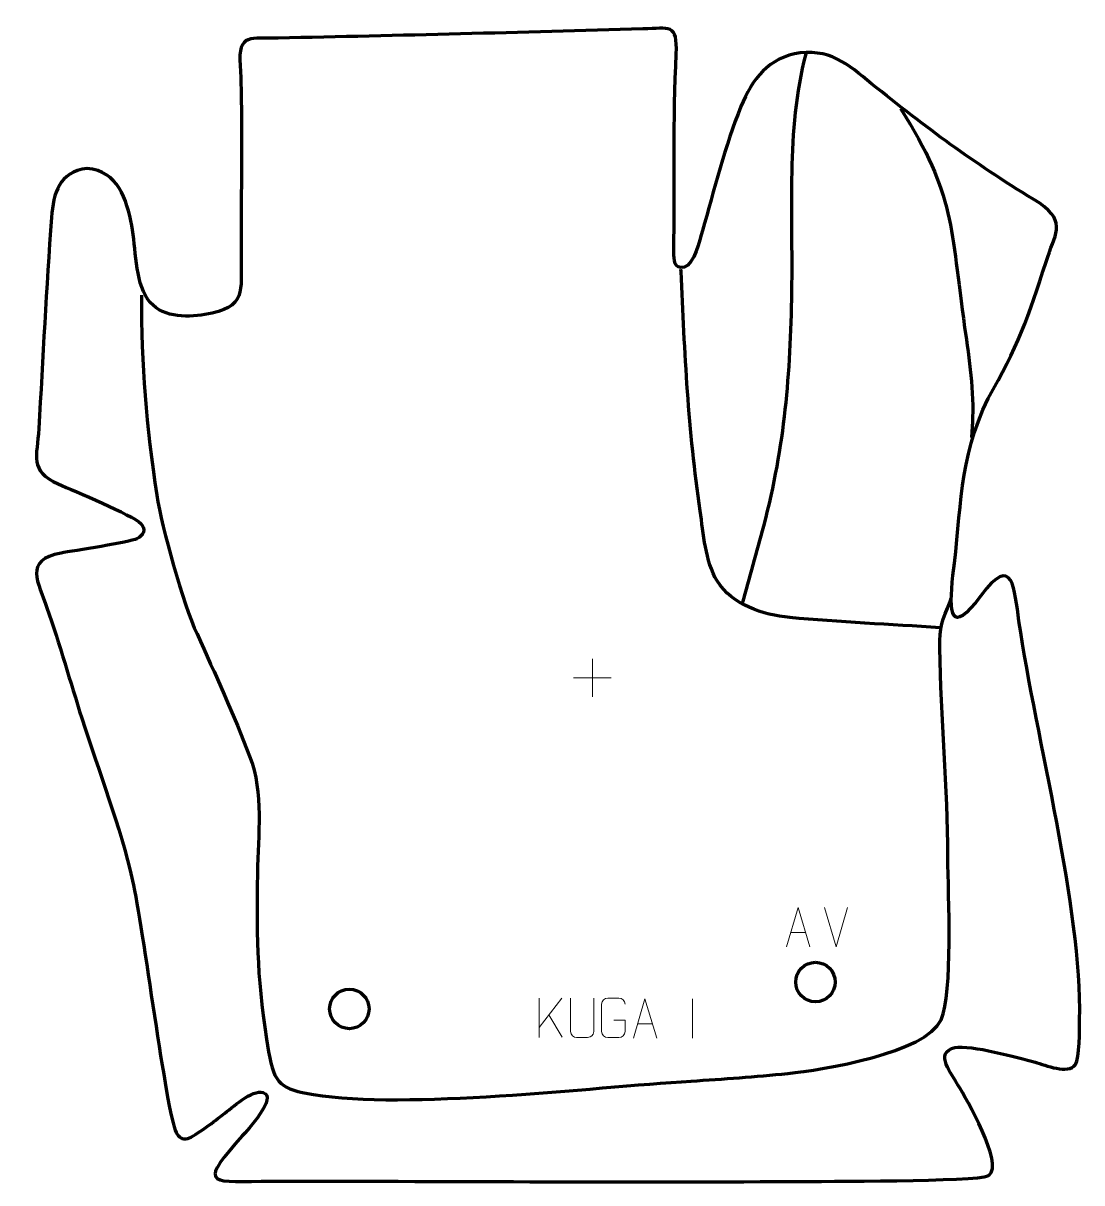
# Model space of a CAD drawing. Header units: millimetres. Extents: x -555 to 116, y 49 to 784.
import ezdxf

# ---------------------------------------------------------------- set-up
doc = ezdxf.new("R2010")
doc.units = ezdxf.units.MM
doc.header["$MEASUREMENT"] = 0
doc.layers.add('layer 2', color=7, linetype='Continuous')
doc.layers.add('layer 3', color=7, linetype='Continuous')

msp = doc.modelspace()

# ---------------------------------------------------------------- linework, layer by layer
at = {"layer": 'layer 2', "color": 142, "lineweight": 158}
for points, knots in [([(-58.8952, 764.0149), (-71.5613, 714.8557), (-67.0101, 663.8249), (-67.9118, 613.6242), (-67.9118, 613.6242), (-68.8686, 560.365), (-72.1368, 516.743), (-85.6943, 464.8815), (-85.6943, 464.8815), (-89.9877, 448.458), (-94.7189, 432.1464), (-99.1451, 415.7567)], [0, 0, 0, 0, 0.25, 0.25, 0.25, 0.25, 0.5, 0.5, 0.5, 0.5, 1, 1, 1, 1]), ([(1.1645, 729.4859), (35.9874, 674.1293), (32.658, 654.43), (41.757, 590.6618), (41.757, 590.6618), (44.6982, 570.0488), (47.7819, 550.8521), (46.6475, 529.9414), (46.6475, 529.9414), (46.4862, 526.9695), (46.2933, 523.9973), (46.1108, 521.0264)], [0, 0, 0, 0, 0.25, 0.25, 0.25, 0.25, 0.5, 0.5, 0.5, 0.5, 1, 1, 1, 1]), ([(26.2728, 400.4094), (-5.2424, 402.5658), (-37.5551, 403.9227), (-68.9136, 406.9489), (-68.9136, 406.9489), (-86.1407, 408.6114), (-105.3917, 414.7886), (-115.0858, 430.1622), (-115.0858, 430.1622), (-122.5578, 442.75), (-123.6988, 460.1329), (-125.7605, 474.4332), (-125.7605, 474.4332), (-133.2785, 525.1721), (-135.6674, 575.1481), (-137.8751, 626.2269), (-137.8751, 626.2269), (-137.8751, 626.2269), (-137.9397, 627.721), (-137.9397, 627.721)], [0, 0, 0, 0, 0.16666667, 0.16666667, 0.16666667, 0.16666667, 0.33333333, 0.33333333, 0.33333333, 0.33333333, 0.5, 0.5, 0.5, 0.5, 0.66666667, 0.66666667, 0.66666667, 0.66666667, 1, 1, 1, 1]), ([(-479.7471, 611.1857), (-479.867, 566.7135), (-476.874, 528.3508), (-470.0085, 484.3772), (-470.0085, 484.3772), (-466.7559, 463.5454), (-453.3702, 415.8106), (-444.5474, 396.476), (-444.5474, 396.476), (-433.1342, 371.4646), (-421.0596, 344.7605), (-411.2354, 319.1565), (-411.2354, 319.1565), (-402.1174, 295.3932), (-405.9804, 269.5944), (-406.2895, 244.7765), (-406.2895, 244.7765), (-406.8477, 199.9635), (-406.5336, 176.0311), (-399.1696, 131.6779), (-399.1696, 131.6779), (-395.7971, 110.9497), (-390.9827, 108.0601), (-370.8022, 104.7197), (-370.8022, 104.7197), (-311.6105, 94.9215), (-195.5038, 109.2098), (-131.5471, 113.1817), (-131.5471, 113.1817), (-111.0988, 114.4515), (-90.6596, 115.9378), (-70.2775, 118.0289), (-70.2775, 118.0289), (-48.3609, 120.2778), (17.295, 130.8298), (26.8708, 152.0848), (26.8708, 152.0848), (34.5379, 169.1029), (31.2332, 230.2538), (31.1436, 255.2813), (31.1436, 255.2813), (30.9755, 299.0992), (26.7333, 343.5316), (26.0493, 387.5296), (26.0493, 387.5296), (25.8527, 401.3585), (27.5651, 404.7276), (32.5168, 417.1517), (32.5168, 417.1517), (32.5168, 417.1517), (33.2937, 419.101), (33.2937, 419.101)], [0, 0, 0, 0, 0.07142857, 0.07142857, 0.07142857, 0.07142857, 0.14285714, 0.14285714, 0.14285714, 0.14285714, 0.21428571, 0.21428571, 0.21428571, 0.21428571, 0.28571429, 0.28571429, 0.28571429, 0.28571429, 0.35714286, 0.35714286, 0.35714286, 0.35714286, 0.42857143, 0.42857143, 0.42857143, 0.42857143, 0.5, 0.5, 0.5, 0.5, 0.57142857, 0.57142857, 0.57142857, 0.57142857, 0.64285714, 0.64285714, 0.64285714, 0.64285714, 0.71428571, 0.71428571, 0.71428571, 0.71428571, 0.78571429, 0.78571429, 0.78571429, 0.78571429, 0.85714286, 0.85714286, 0.85714286, 0.85714286, 1, 1, 1, 1])]:
    msp.add_open_spline(points, degree=3, knots=knots, dxfattribs=at)
at = {"layer": 'layer 2', "color": 250, "lineweight": 9}
for points in [[(-194.0691, 380.6538), (-194.0691, 380.6538), (-194.0691, 356.6759), (-194.0691, 356.6759)], [(-206.058, 368.6648), (-206.058, 368.6648), (-182.0801, 368.6648), (-182.0801, 368.6648)], [(-39.6989, 198.1363), (-39.6989, 198.1363), (-47.0207, 223.0899), (-47.0207, 223.0899)], [(-32.377, 223.0899), (-32.377, 223.0899), (-39.6988, 198.1363), (-39.6988, 198.1363)], [(-68.4467, 207.393), (-68.4467, 207.393), (-58.951, 207.393), (-58.951, 207.393)], [(-227.8802, 165.794), (-227.8802, 165.794), (-227.8802, 140.8404), (-227.8802, 140.8404)], [(-213.504, 165.794), (-213.504, 165.794), (-227.8802, 147.1543), (-227.8802, 147.1543)], [(-130.6504, 165.2521), (-130.6504, 165.2521), (-130.6504, 140.278), (-130.6504, 140.278)], [(-213.1787, 140.9362), (-213.1787, 140.9362), (-221.6492, 155.2498), (-221.6492, 155.2498)], [(-165.3983, 149.5377), (-165.3983, 149.5377), (-155.9026, 149.5377), (-155.9026, 149.5377)]]:
    msp.add_open_spline(points, degree=3, dxfattribs=at)
for points, knots in [([(-71.1693, 198.1436), (-71.1693, 198.1436), (-63.7983, 223.0971), (-63.7983, 223.0971), (-63.7983, 223.0971), (-63.7983, 223.0971), (-56.2284, 198.1436), (-56.2284, 198.1436)], [0, 0, 0, 0, 0.33333333, 0.33333333, 0.33333333, 0.33333333, 1, 1, 1, 1]), ([(-193.2022, 165.7982), (-193.2026, 160.2587), (-193.1068, 150.0569), (-193.1064, 144.5165), (-193.1064, 144.5165), (-193.2462, 142.277), (-194.9234, 140.8508), (-197.0711, 140.8403), (-197.0711, 140.8403), (-199.403, 140.8407), (-201.7349, 140.8407), (-204.0664, 140.8403), (-204.0664, 140.8403), (-205.9914, 140.7388), (-207.9635, 142.5553), (-207.9523, 144.4998), (-207.9523, 144.4998), (-207.952, 150.0617), (-207.8566, 160.2371), (-207.857, 165.7982)], [0, 0, 0, 0, 0.16666667, 0.16666667, 0.16666667, 0.16666667, 0.33333333, 0.33333333, 0.33333333, 0.33333333, 0.5, 0.5, 0.5, 0.5, 0.66666667, 0.66666667, 0.66666667, 0.66666667, 1, 1, 1, 1]), ([(-180.549, 151.765), (-180.549, 151.765), (-173.3809, 151.765), (-173.3809, 151.765), (-173.3809, 151.765), (-173.3809, 151.765), (-173.3809, 144.5969), (-173.3809, 144.5969), (-173.3809, 144.5969), (-173.5206, 142.2735), (-175.1978, 140.7939), (-177.3456, 140.7831), (-177.3456, 140.7831), (-179.6774, 140.7835), (-182.0094, 140.7835), (-184.3409, 140.7831), (-184.3409, 140.7831), (-186.2658, 140.6777), (-188.238, 142.5622), (-188.2268, 144.5795), (-188.2268, 144.5795), (-188.2264, 150.3496), (-188.2264, 156.1193), (-188.2268, 161.8886), (-188.2268, 161.8886), (-188.2226, 164.0267), (-186.4758, 165.7459), (-184.3235, 165.7325), (-184.3235, 165.7325), (-181.9978, 165.7325), (-179.6717, 165.7325), (-177.3456, 165.7325), (-177.3456, 165.7325), (-175.3989, 165.7679), (-173.4075, 164.2764), (-173.3809, 161.8387)], [0, 0, 0, 0, 0.1, 0.1, 0.1, 0.1, 0.2, 0.2, 0.2, 0.2, 0.3, 0.3, 0.3, 0.3, 0.4, 0.4, 0.4, 0.4, 0.5, 0.5, 0.5, 0.5, 0.6, 0.6, 0.6, 0.6, 0.7, 0.7, 0.7, 0.7, 0.8, 0.8, 0.8, 0.8, 1, 1, 1, 1]), ([(-168.1209, 140.2883), (-168.1209, 140.2883), (-160.7499, 165.2418), (-160.7499, 165.2418), (-160.7499, 165.2418), (-160.7499, 165.2418), (-153.18, 140.2883), (-153.18, 140.2883)], [0, 0, 0, 0, 0.33333333, 0.33333333, 0.33333333, 0.33333333, 1, 1, 1, 1])]:
    msp.add_open_spline(points, degree=3, knots=knots, dxfattribs=at)
at = {"layer": 'layer 3', "color": 250, "lineweight": 200}
for centre in [(-52.7772, 175.9433), (-348.0526, 158.8776)]:
    msp.add_ellipse(centre, major_axis=(0, 12.5), ratio=1, dxfattribs=at)
at = {"layer": 'layer 3', "color": 242, "lineweight": 158}
msp.add_open_spline([(-416.4522, 694.5846), (-416.5017, 714.9604), (-416.0065, 736.591), (-417.2953, 756.8212), (-417.2953, 756.8212), (-418.6025, 777.3399), (-410.3078, 773.7559), (-393.1867, 774.107), (-393.1867, 774.107), (-316.1534, 775.6867), (-239.036, 777.6446), (-162.0207, 779.8574), (-162.0207, 779.8574), (-145.2305, 780.3399), (-140.0265, 783.5315), (-140.9633, 764.0292), (-140.9633, 764.0292), (-142.9339, 723.0051), (-142.0317, 679.5325), (-142.457, 638.2122), (-142.457, 638.2122), (-142.5008, 633.9542), (-142.3524, 627.2004), (-136.0265, 628.9964), (-136.0265, 628.9964), (-129.3587, 630.8894), (-126.1364, 646.1074), (-124.3938, 652.0623), (-124.3938, 652.0623), (-117.0921, 677.245), (-109.8029, 706.6571), (-99.9978, 730.6779), (-99.9978, 730.6779), (-92.9613, 747.9162), (-82.2219, 762.0809), (-62.4941, 764.6854), (-62.4941, 764.6854), (-41.1694, 767.0571), (-29.8972, 755.3541), (-14.2866, 742.8706), (-14.2866, 742.8706), (21.7358, 714.0641), (49.0391, 693.9454), (89.3115, 669.4385), (89.3115, 669.4385), (107.0307, 656.7968), (98.6466, 649.6766), (93.324, 632.3869), (93.324, 632.3869), (82.8322, 598.1313), (74.4593, 577.0176), (56.637, 545.7561), (56.637, 545.7561), (37.6775, 506.3861), (39.9167, 475.3106), (34.2824, 433.6417), (34.2824, 433.6417), (31.8852, 409.8443), (32.4378, 394.3623), (52.0064, 420.7422), (52.0064, 420.7422), (72.6484, 448.5692), (73.2384, 424.3784), (76.1698, 404.6299), (76.1698, 404.6299), (87.3764, 329.1319), (115.974, 223.7898), (114.6185, 152.0076), (114.6185, 152.0076), (114.5129, 146.5585), (114.6284, 127.3055), (111.9859, 123.6536), (111.9859, 123.6536), (107.2691, 117.1353), (93.0064, 123.2991), (86.4424, 125.077), (86.4424, 125.077), (75.5927, 128.0158), (45.5778, 136.3132), (35.5994, 134.4929), (35.5994, 134.4929), (22.0513, 131.2673), (33.6516, 117.2803), (37.7208, 110.4398), (37.7208, 110.4398), (42.4697, 102.4567), (66.8245, 60.81), (57.2323, 53.5873), (57.2323, 53.5873), (57.2323, 53.5873), (56.5236, 53.1327), (56.5236, 53.1327), (56.5236, 53.1327), (49.3749, 49.5418), (-49.6673, 49.675), (-65.4144, 49.5765), (-65.4144, 49.5765), (-65.4144, 49.5765), (-66.8996, 49.5672), (-66.8996, 49.5672), (-66.8996, 49.5672), (-178.1218, 48.8546), (-289.2278, 49.8491), (-400.4136, 49.7341), (-400.4136, 49.7341), (-401.5458, 49.7329), (-402.6778, 49.7304), (-403.81, 49.7258), (-403.81, 49.7258), (-439.0994, 48.7066), (-441.7765, 49.196), (-415.8909, 78.4711), (-415.8909, 78.4711), (-413.1451, 81.5763), (-393.1766, 102.8624), (-402.6894, 105.8757), (-402.6894, 105.8757), (-409.5317, 108.0431), (-422.6765, 96.0629), (-427.9029, 92.0784), (-427.9029, 92.0784), (-432.2432, 88.7695), (-445.6982, 78.2632), (-450.35, 76.7403), (-450.35, 76.7403), (-454.0224, 75.8991), (-456.3102, 77.6817), (-457.7705, 80.5709), (-457.7705, 80.5709), (-464.0679, 93.0295), (-478.9484, 212.1704), (-485.3588, 240.0963), (-485.3588, 240.0963), (-493.3925, 275.0941), (-506.5805, 308.9394), (-517.556, 343.0992), (-517.556, 343.0992), (-524.8877, 366.2373), (-531.6627, 390.329), (-539.5895, 413.1616), (-539.5895, 413.1616), (-545.1609, 429.2094), (-554.6631, 443.2189), (-530.6916, 447.7584), (-530.6916, 447.7584), (-522.6818, 449.2262), (-486.8135, 454.6551), (-482.6646, 456.7874), (-482.6646, 456.7874), (-478.5371, 458.9088), (-476.6387, 462.7213), (-480.137, 466.4146), (-480.137, 466.4146), (-485.4826, 472.0583), (-522.2277, 486.9698), (-532.4814, 491.5886), (-532.4814, 491.5886), (-551.2009, 500.0209), (-545.7671, 509.0183), (-544.7687, 526.6135), (-544.7687, 526.6135), (-542.2364, 571.2409), (-540.0806, 615.8533), (-536.7604, 660.4357), (-536.7604, 660.4357), (-535.4803, 675.9639), (-532.0622, 689.2234), (-514.1981, 691.5108), (-514.1981, 691.5108), (-494.4974, 689.9448), (-489.1545, 671.8637), (-485.8519, 655.2405), (-485.8519, 655.2405), (-483.0649, 641.2125), (-484.208, 620.8451), (-475.7281, 608.5326), (-475.7281, 608.5326), (-467.8497, 597.0934), (-451.8581, 596.8655), (-439.5795, 598.9085), (-439.5795, 598.9085), (-412.937, 603.3415), (-416.6871, 613.463), (-416.6734, 636.3444), (-416.6734, 636.3444), (-416.6617, 655.7581), (-416.41, 675.1676), (-416.4522, 694.5846)], degree=3, knots=[0, 0, 0, 0, 0.02083333, 0.02083333, 0.02083333, 0.02083333, 0.04166667, 0.04166667, 0.04166667, 0.04166667, 0.0625, 0.0625, 0.0625, 0.0625, 0.08333333, 0.08333333, 0.08333333, 0.08333333, 0.10416667, 0.10416667, 0.10416667, 0.10416667, 0.125, 0.125, 0.125, 0.125, 0.14583333, 0.14583333, 0.14583333, 0.14583333, 0.16666667, 0.16666667, 0.16666667, 0.16666667, 0.1875, 0.1875, 0.1875, 0.1875, 0.20833333, 0.20833333, 0.20833333, 0.20833333, 0.22916667, 0.22916667, 0.22916667, 0.22916667, 0.25, 0.25, 0.25, 0.25, 0.27083333, 0.27083333, 0.27083333, 0.27083333, 0.29166667, 0.29166667, 0.29166667, 0.29166667, 0.3125, 0.3125, 0.3125, 0.3125, 0.33333333, 0.33333333, 0.33333333, 0.33333333, 0.35416667, 0.35416667, 0.35416667, 0.35416667, 0.375, 0.375, 0.375, 0.375, 0.39583333, 0.39583333, 0.39583333, 0.39583333, 0.41666667, 0.41666667, 0.41666667, 0.41666667, 0.4375, 0.4375, 0.4375, 0.4375, 0.45833333, 0.45833333, 0.45833333, 0.45833333, 0.47916667, 0.47916667, 0.47916667, 0.47916667, 0.5, 0.5, 0.5, 0.5, 0.52083333, 0.52083333, 0.52083333, 0.52083333, 0.54166667, 0.54166667, 0.54166667, 0.54166667, 0.5625, 0.5625, 0.5625, 0.5625, 0.58333333, 0.58333333, 0.58333333, 0.58333333, 0.60416667, 0.60416667, 0.60416667, 0.60416667, 0.625, 0.625, 0.625, 0.625, 0.64583333, 0.64583333, 0.64583333, 0.64583333, 0.66666667, 0.66666667, 0.66666667, 0.66666667, 0.6875, 0.6875, 0.6875, 0.6875, 0.70833333, 0.70833333, 0.70833333, 0.70833333, 0.72916667, 0.72916667, 0.72916667, 0.72916667, 0.75, 0.75, 0.75, 0.75, 0.77083333, 0.77083333, 0.77083333, 0.77083333, 0.79166667, 0.79166667, 0.79166667, 0.79166667, 0.8125, 0.8125, 0.8125, 0.8125, 0.83333333, 0.83333333, 0.83333333, 0.83333333, 0.85416667, 0.85416667, 0.85416667, 0.85416667, 0.875, 0.875, 0.875, 0.875, 0.89583333, 0.89583333, 0.89583333, 0.89583333, 0.91666667, 0.91666667, 0.91666667, 0.91666667, 0.9375, 0.9375, 0.9375, 0.9375, 0.95833333, 0.95833333, 0.95833333, 0.95833333, 1, 1, 1, 1], dxfattribs=at)

doc.saveas('drawing.dxf')
